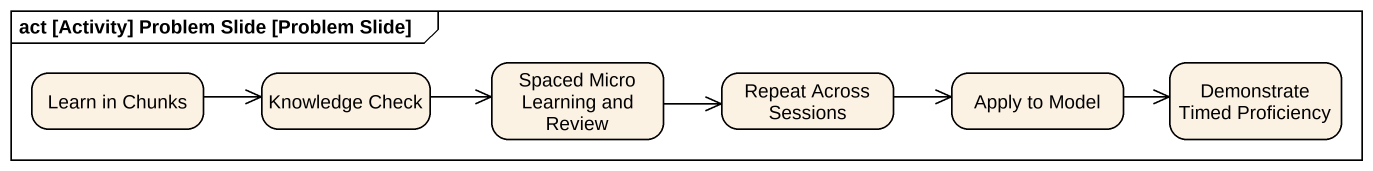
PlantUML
@startuml
mainframe act [Activity] Problem Slide [Problem Slide]
hide empty description
state "Learn in Chunks" as Learn_in_Chunks
state "Knowledge Check" as Knowledge_Check
state "Spaced Micro Learning and Review" as Spaced_Micro_Learning_and
state "Repeat Across Sessions" as Repeat_Across_Sessions
state "Apply to Model" as Apply_to_Model
state "Demonstrate Timed Proficiency" as Demonstrate_Timed
Learn_in_Chunks -right-> Knowledge_Check
Knowledge_Check -right-> Spaced_Micro_Learning_and
Spaced_Micro_Learning_and -right-> Repeat_Across_Sessions
Repeat_Across_Sessions -right-> Apply_to_Model
Apply_to_Model -right-> Demonstrate_Timed
@enduml
